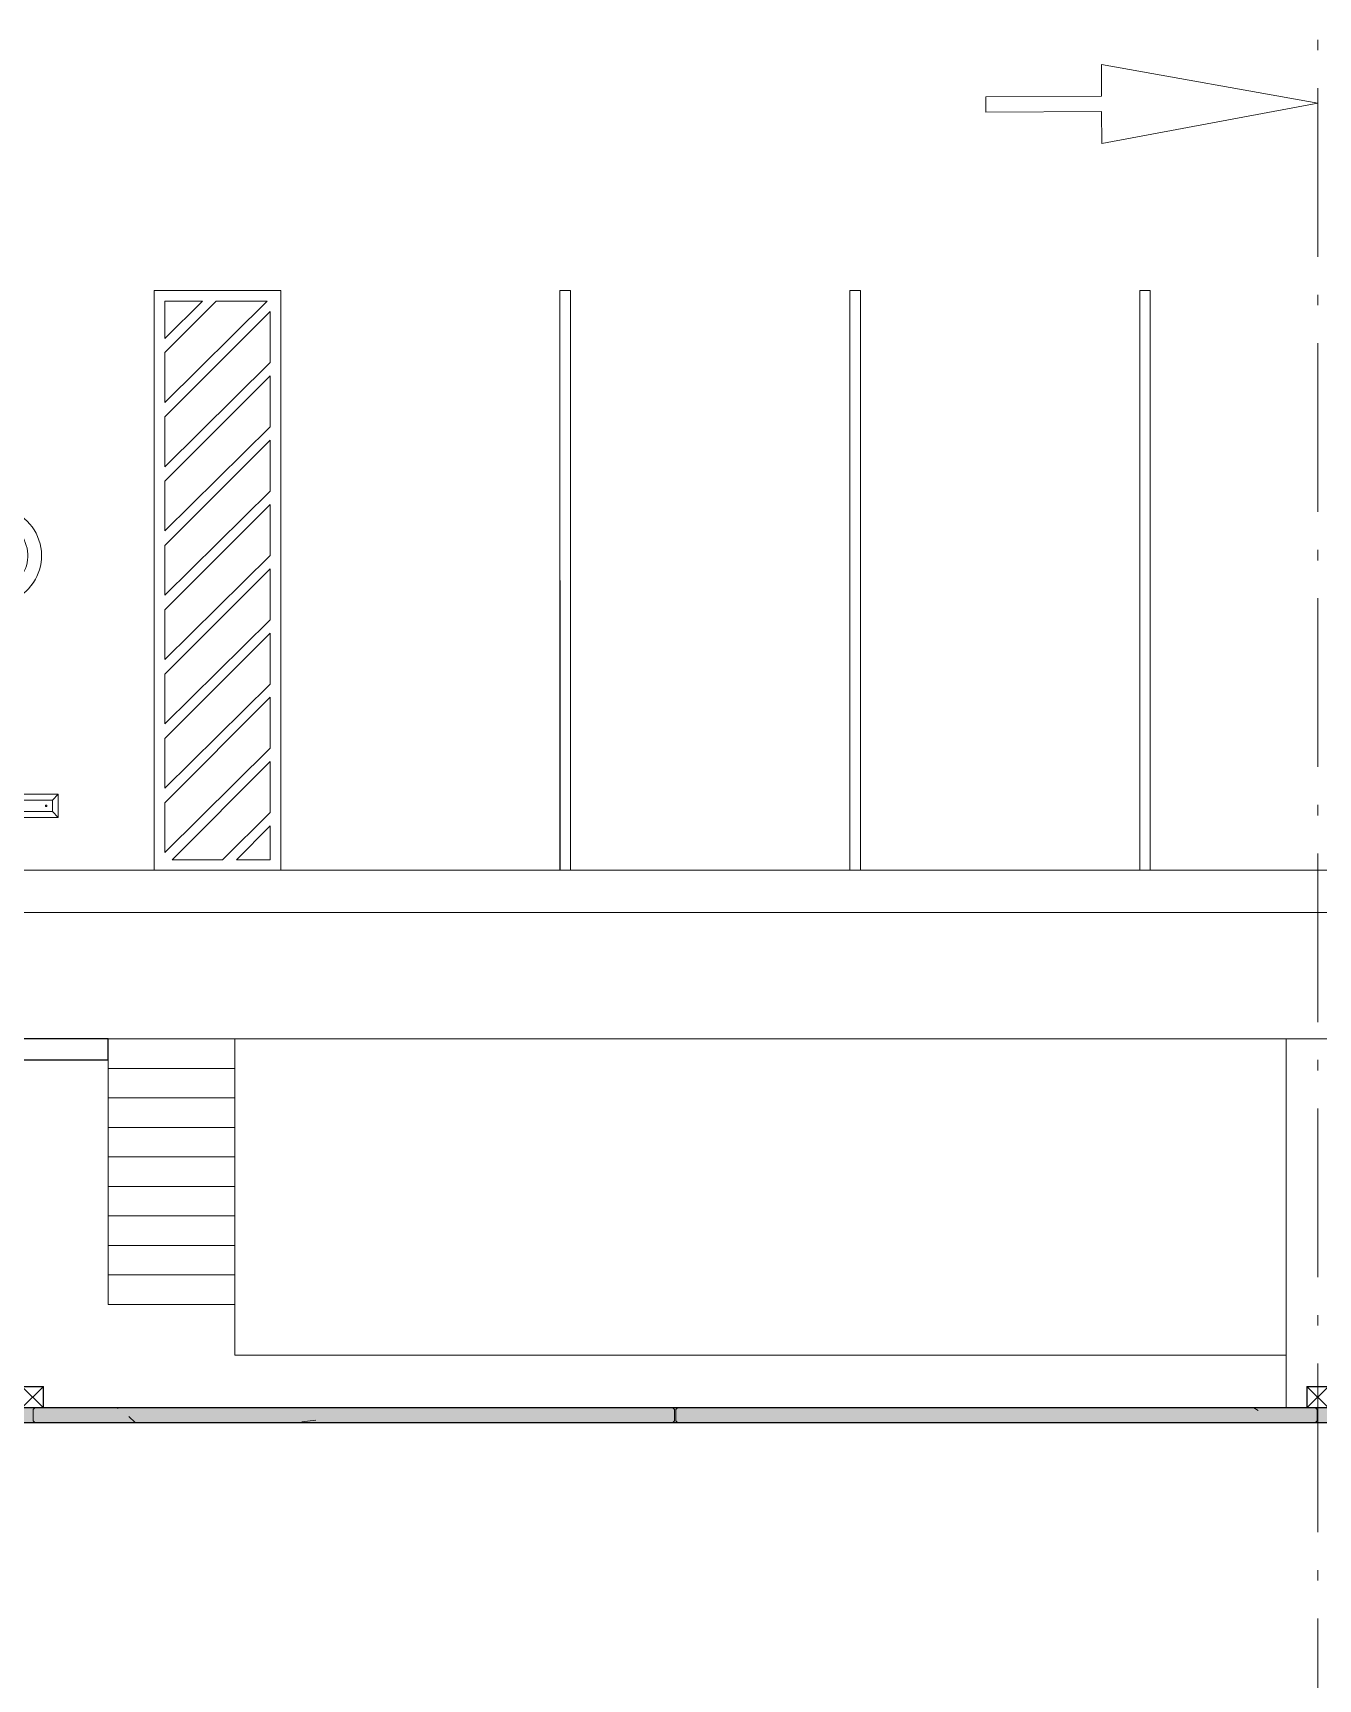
# Model space of a CAD drawing. Header units: metres. Extents: x -55 to 260, y -121 to 64.
# Drawn here: x 12.2 to 24.39, y 12.67 to 28.28 of the extents above; entities that cross this region are included whole.
import ezdxf

# ---------------------------------------------------------------- set-up
doc = ezdxf.new("R2010")
doc.units = ezdxf.units.M
doc.linetypes.add('01_Grid', pattern=[2.32, 1.6, -0.36, 0, -0.36])
for name, color, linetype, lineweight in [('0-1', 7, 'Continuous', 5), ('03EJES-1', 1, '01_Grid', 5), ('06MUR-1', 253, 'Continuous', 5), ('06MUR-2', 53, 'Continuous', 25), ('06MUREXT-1', 9, 'Continuous', 15), ('13CIVERT-1', 253, 'Continuous', 5), ('17EQAGUA-1', 253, 'Continuous', 5), ('45ESTAC-1', 253, 'Continuous', 5), ('46BANQ-1', 253, 'Continuous', 5), ('47VEGET-1', 253, 'Continuous', 5), ('70LINEA-1', 254, 'Continuous', 5), ('70LINEA-2', 1, 'Continuous', 5), ('70LINEA_0_25-1', 9, 'Continuous', 15)]:
    doc.layers.add(name, color=color, linetype=linetype, lineweight=lineweight)
pattern_1 = [(50, (0, 0), (2.914806, -0.25534), [0.3048, -3.353]), (355, (0, 0), (-0.5639, 3.05678), [0.24384, -2.682]), (100.451, (0.243, -0.0213), (2.35075, 2.801895), [0.25904, -2.849]), (46.184, (0, 0.8128), (4.336665, -0.672795), [0.4572, -5.029]), (96.636, (0.3614, 0.7567), (3.798, 3.95842), [0.38856, -4.274]), (351.184, (0, 0.813), (3.79858, 3.95859), [0.36576, -4.023]), (21, (0.4064, 0.6096), (2.425556, -1.63645), [0.3048, -3.353]), (326, (0.4064, 0.6096), (0.98876, 2.946903), [0.24384, -2.682]), (71.451, (0.6086, 0.4733), (3.414398, 1.310927), [0.25904, -2.849]), (37.5, (0, 0), (0.049559, 1.352701), [0.13411, -2.516, 0.13411, -2.589, -2.692]), (37.5, (0, 0), (0.049559, 1.352701), [-5.373, 0.13411, -2.558]), (7.5, (0, 0), (1.06888, 1.603233), [0.13411, -1.418, 0.13411, -2.455, -1.026]), (7.5, (0, 0), (1.06888, 1.603233), [-4.141, 0.13411, -0.89205]), (327.5, (-0.9063, 0), (2.1693145, -0.091976), [0.13411, -0.88189, 0.13411, -3.036, -4.206]), (327.5, (-0.9063, 0), (2.1693145, -0.091976), [-4.186, 0.13411, -4.072]), (317.5, (-1.313, 0), (2.370307, 0.40642), [0.13411, -1.187, 0.13411, -1.971, -2.987]), (317.5, (-1.313, 0), (2.370307, 0.40642), [-3.426, 0.13411, -2.853])]

# ---------------------------------------------------------------- blocks, each defined once
blk = doc.blocks.new('Downspout - Square - Downspout - Square 8_x8_-7116128-A1 _ A700')
at = {"layer": '17EQAGUA-1'}
for p, q in [((0.102, 0.203), (-0.102, 0.203)), ((-0.102, 0.203), (-0.102, 0)), ((-0.099, 0.2), (0.099, 0.2)), ((-0.099, 0.003), (-0.099, 0.2)), ((0.099, 0.2), (-0.099, 0.003)), ((-0.099, 0.2), (0.099, 0.003)), ((0.099, 0.2), (0.099, 0.003)), ((0.102, 0), (0.102, 0.203)), ((-0.102, 0), (0.102, 0)), ((0.099, 0.003), (-0.099, 0.003))]:
    blk.add_line(p, q, dxfattribs=at)
blk = doc.blocks.new('Downspout - Square - Downspout - Square 8_x8_-V34-A1 _ A700')
at = {"layer": '17EQAGUA-1'}
for p, q in [((0.102, 0.203), (-0.102, 0.203)), ((-0.102, 0.203), (-0.102, 0)), ((-0.099, 0.2), (0.099, 0.2)), ((-0.099, 0.003), (-0.099, 0.2)), ((0.099, 0.2), (-0.099, 0.003)), ((-0.099, 0.2), (0.099, 0.003)), ((0.099, 0.2), (0.099, 0.003)), ((0.102, 0), (0.102, 0.203)), ((-0.102, 0), (0.102, 0)), ((0.099, 0.003), (-0.099, 0.003))]:
    blk.add_line(p, q, dxfattribs=at)
blk = doc.blocks.new('Parking Lot - Handicap - Handicap-V208-A1 _ A700')
at = {"layer": '70LINEA-1'}
for p, q in [((14.546, 25.84), (13.346, 25.84)), ((13.346, 25.84), (13.346, 20.34)), ((14.546, 20.34), (14.546, 25.84)), ((13.446, 25.251), (13.935, 25.74)), ((14.418, 25.74), (13.446, 24.779)), ((13.446, 25.386), (13.446, 25.74)), ((13.446, 25.74), (13.803, 25.74)), ((13.803, 25.74), (13.446, 25.386)), ((13.446, 24.641), (14.446, 25.641)), ((13.935, 25.74), (14.418, 25.74)), ((14.446, 25.641), (14.446, 25.157)), ((13.446, 24.779), (13.446, 25.251)), ((14.446, 25.157), (13.446, 24.169)), ((13.446, 24.031), (14.446, 25.031)), ((14.446, 25.031), (14.446, 24.547)), ((13.446, 24.169), (13.446, 24.641)), ((14.446, 24.547), (13.446, 23.559)), ((13.446, 23.421), (14.446, 24.421)), ((14.446, 24.421), (14.446, 23.937)), ((13.446, 23.559), (13.446, 24.031)), ((14.446, 23.937), (13.446, 22.949)), ((11.817, 23.785), (11.962, 23.785)), ((13.446, 22.811), (14.446, 23.811)), ((14.446, 23.811), (14.446, 23.327)), ((11.439, 23.587), (11.439, 23.587)), ((11.324, 23.564), (11.082, 23.469)), ((11.082, 23.469), (11.13, 23.348)), ((11.469, 23.197), (11.324, 23.564)), ((11.399, 23.517), (11.491, 23.273)), ((11.13, 23.348), (11.251, 23.395)), ((11.251, 23.395), (11.38, 23.068)), ((13.446, 22.949), (13.446, 23.421)), ((14.446, 23.327), (13.446, 22.339)), ((11.973, 23.197), (11.469, 23.197)), ((12.091, 22.537), (11.973, 23.197)), ((13.446, 22.201), (14.446, 23.201)), ((14.446, 23.201), (14.446, 22.717)), ((11.38, 23.068), (11.865, 23.068)), ((11.865, 23.068), (11.887, 22.943)), ((12.044, 23.086), (12.071, 22.941)), ((12.195, 23.063), (12.195, 23.063)), ((11.887, 22.943), (11.587, 22.943)), ((11.587, 22.943), (11.587, 22.814)), ((11.587, 22.814), (11.904, 22.814)), ((11.904, 22.814), (11.939, 22.653)), ((13.446, 22.339), (13.446, 22.811)), ((14.446, 22.717), (13.446, 21.729)), ((11.855, 22.599), (11.855, 22.599)), ((13.446, 21.591), (14.446, 22.591)), ((14.446, 22.591), (14.446, 22.107)), ((12.068, 22.451), (12.068, 22.451)), ((13.446, 21.729), (13.446, 22.201)), ((14.446, 22.107), (13.446, 21.119)), ((13.446, 20.981), (14.446, 21.981)), ((14.446, 21.981), (14.446, 21.497)), ((13.446, 21.119), (13.446, 21.591)), ((14.446, 21.497), (13.446, 20.509)), ((13.515, 20.44), (14.446, 21.371)), ((14.446, 21.371), (14.446, 20.887)), ((10.656, 21.061), (12.436, 21.061)), ((10.656, 20.841), (10.656, 21.061)), ((10.656, 21.06), (10.656, 21.061)), ((10.711, 21.006), (10.656, 21.061)), ((10.656, 20.84), (10.656, 21.06)), ((10.711, 21.006), (10.711, 20.896)), ((12.381, 21.006), (10.711, 21.006)), ((10.765, 20.955), (10.763, 20.953)), ((10.776, 20.944), (10.778, 20.947)), ((12.315, 20.955), (12.313, 20.953)), ((12.326, 20.944), (12.328, 20.947)), ((12.381, 21.006), (12.436, 21.061)), ((12.381, 20.896), (12.381, 21.006)), ((12.436, 21.061), (12.436, 20.841)), ((13.446, 20.509), (13.446, 20.981)), ((10.656, 20.841), (10.711, 20.896)), ((12.436, 20.841), (10.656, 20.841)), ((10.656, 20.841), (10.656, 20.84)), ((12.436, 20.84), (10.672, 20.84)), ((10.711, 20.896), (12.381, 20.896)), ((12.381, 20.896), (12.436, 20.841)), ((12.436, 20.84), (12.436, 20.841)), ((14.446, 20.887), (13.993, 20.44)), ((14.125, 20.44), (14.446, 20.761)), ((14.446, 20.761), (14.446, 20.44)), ((13.346, 20.34), (14.546, 20.34)), ((13.993, 20.44), (13.515, 20.44)), ((14.446, 20.44), (14.125, 20.44))]:
    blk.add_line(p, q, dxfattribs=at)
for centre, major_axis, start_param, end_param in [((11.817, 23.325), (-0.378, 0.262), 2.761655, 6.459135), ((11.817, 23.325), (-0.378, 0.262), 6.137615, 6.298375), ((11.817, 23.325), (-0.271, 0.188), 2.939123, 7.046937), ((11.817, 23.325), (-0.378, 0.262), 3.083175, 3.243935), ((11.962, 22.525), (-0.107, 0.074), 5.494385, 10.128811), ((11.962, 22.525), (-0.107, 0.074), 0, 0.241072), ((11.962, 22.525), (-0.107, 0.074), 3.073221, 3.297979), ((10.771, 20.951), (-0.00616, 0.00428), 5.31895, 8.460542), ((10.771, 20.951), (-0.00616, 0.00428), 2.177357, 5.31895), ((12.321, 20.951), (-0.00616, 0.00428), 5.31895, 8.460542), ((12.321, 20.951), (-0.00616, 0.00428), 2.177357, 5.31895)]:
    blk.add_ellipse(centre, major_axis=major_axis, ratio=0.999966, start_param=start_param, end_param=end_param, dxfattribs=at)
blk = doc.blocks.new('Street Paint - Arrow - Arrow-V266-A1 _ A700')
at = {"layer": '70LINEA-1'}
for p, q in [((24.384, 27.617), (22.332, 27.985)), ((22.332, 27.985), (22.334, 27.685)), ((22.334, 27.685), (21.234, 27.679)), ((21.234, 27.679), (21.234, 27.533)), ((21.234, 27.533), (22.334, 27.54)), ((22.334, 27.539), (21.234, 27.533)), ((21.234, 27.533), (21.234, 27.533)), ((22.334, 27.54), (22.336, 27.235)), ((22.336, 27.235), (24.384, 27.617)), ((24.384, 27.617), (22.336, 27.235)), ((24.384, 27.617), (24.384, 27.617)), ((22.336, 27.235), (22.336, 27.235))]:
    blk.add_line(p, q, dxfattribs=at)
blk = doc.blocks.new('Parking Lot - Single - Single-V288-A1 _ A700')
at = {"layer": '70LINEA-1'}
for p, q in [((28.195, 25.84), (28.195, 20.34)), ((28.295, 25.84), (28.195, 25.84)), ((28.195, 25.84), (28.195, 25.84)), ((28.295, 20.34), (28.295, 25.84)), ((25.495, 20.34), (28.245, 20.34)), ((28.195, 20.34), (28.295, 20.34)), ((28.295, 20.34), (28.195, 20.34)), ((28.195, 20.34), (28.195, 20.34)), ((28.295, 20.34), (28.295, 20.34))]:
    blk.add_line(p, q, dxfattribs=at)
blk = doc.blocks.new('Parking Lot - Single - Single-V289-A1 _ A700')
at = {"layer": '70LINEA-1'}
for p, q in [((22.695, 25.84), (22.695, 20.34)), ((22.795, 25.84), (22.695, 25.84)), ((22.695, 25.84), (22.695, 25.84)), ((22.795, 20.34), (22.795, 25.84)), ((20.172, 20.34), (22.745, 20.34)), ((22.695, 20.34), (22.795, 20.34)), ((22.795, 20.34), (22.695, 20.34)), ((22.695, 20.34), (22.695, 20.34)), ((22.795, 20.34), (22.795, 20.34))]:
    blk.add_line(p, q, dxfattribs=at)
blk = doc.blocks.new('Parking Lot - Single - Single-V290-A1 _ A700')
at = {"layer": '70LINEA-1'}
for p, q in [((19.945, 25.84), (19.946, 20.34)), ((20.045, 25.84), (19.945, 25.84)), ((19.945, 20.34), (19.945, 25.84)), ((19.945, 25.84), (19.945, 25.84)), ((20.046, 20.34), (20.045, 25.84)), ((17.245, 20.34), (19.995, 20.34)), ((20.045, 20.34), (19.945, 20.34)), ((19.945, 20.34), (19.946, 20.34)), ((19.946, 20.34), (20.046, 20.34)), ((20.045, 20.34), (20.046, 20.34))]:
    blk.add_line(p, q, dxfattribs=at)
blk = doc.blocks.new('Parking Lot - Single - Single-V291-A1 _ A700')
at = {"layer": '70LINEA-1'}
for p, q in [((17.195, 25.84), (17.196, 20.34)), ((17.295, 25.84), (17.195, 25.84)), ((17.195, 20.34), (17.195, 25.84)), ((17.195, 25.84), (17.195, 25.84)), ((17.296, 20.34), (17.295, 25.84)), ((14.546, 20.34), (17.245, 20.34)), ((17.295, 20.34), (17.195, 20.34)), ((17.195, 20.34), (17.196, 20.34)), ((17.196, 20.34), (17.296, 20.34)), ((17.295, 20.34), (17.296, 20.34))]:
    blk.add_line(p, q, dxfattribs=at)
blk = doc.blocks.new('22011_AR_rvt-1-A1 _ A700')
at = {"layer": '06MUR-1'}
h = blk.add_hatch(dxfattribs=at)
h.set_pattern_fill('FP_1', color=256, style=0, pattern_type=2)
h.set_pattern_definition(pattern_1)
h.paths.add_polyline_path([(12.909, 18.539), (12.91, 18.539), (12.909, 18.739)])
h.paths.add_polyline_path([(5.71, 18.539), (5.711, 18.539), (5.71, 18.739)])
h = blk.add_hatch(dxfattribs=at)
h.set_pattern_fill('FP_1', color=256, style=0, pattern_type=2)
h.set_pattern_definition(pattern_1)
h.paths.add_polyline_path([(12.909, 18.539), (12.909, 18.739), (5.711, 18.739), (5.711, 18.539), (11.974, 18.539)])
h = blk.add_hatch(dxfattribs=at)
h.set_pattern_fill('FP_1', color=256, style=0, pattern_type=2)
h.set_pattern_definition(pattern_1)
h.paths.add_polyline_path([(12.909, 18.538), (12.909, 18.539), (11.974, 18.538)])
h = blk.add_hatch(dxfattribs=at)
h.set_pattern_fill('FP_1', color=256, style=0, pattern_type=2)
h.set_pattern_definition(pattern_1)
h.paths.add_polyline_path([(177.18, 15.099), (177.18, 15.239), (125.606, 15.239), (125.606, 15.099), (176.822, 15.099)])
h.paths.add_polyline_path([(122.9, 15.099), (124.33, 15.099), (124.33, 15.239), (58.55, 15.239), (58.55, 15.099), (121.359, 15.099)])
h.paths.add_polyline_path([(56.652, 15.099), (57.274, 15.099), (57.274, 15.239), (5.7, 15.239), (5.7, 15.099), (55.112, 15.099)])
at = {"layer": '70LINEA-2'}
h = blk.add_hatch(dxfattribs=at)
h.set_pattern_fill('FP_1', color=256, style=0, pattern_type=2)
h.set_pattern_definition(pattern_1)
h.paths.add_polyline_path([(18.266, 15.099), (18.282, 15.115), (18.282, 15.224), (18.266, 15.239), (12.214, 15.239), (12.198, 15.224), (12.198, 15.115), (12.214, 15.099), (16.596, 15.099)])
h = blk.add_hatch(dxfattribs=at)
h.set_pattern_fill('FP_1', color=256, style=0, pattern_type=2)
h.set_pattern_definition(pattern_1)
h.paths.add_polyline_path([(24.362, 15.099), (24.378, 15.115), (24.378, 15.224), (24.362, 15.239), (18.31, 15.239), (18.294, 15.224), (18.294, 15.115), (18.31, 15.099), (24.299, 15.099)])
at = {"layer": '06MUR-2'}
for p, q in [((12.909, 18.739), (5.711, 18.739)), ((12.909, 18.539), (12.909, 18.739)), ((12.909, 18.539), (5.711, 18.539)), ((12.91, 18.539), (12.909, 18.539)), ((12.909, 18.538), (12.909, 18.539)), ((12.909, 18.538), (12.91, 18.538)), ((12.91, 18.538), (12.91, 18.539)), ((57.274, 15.239), (5.7, 15.239)), ((5.7, 15.099), (57.274, 15.099))]:
    blk.add_line(p, q, dxfattribs=at)
at = {"layer": '06MUREXT-1'}
for p, q in [((12.91, 18.74), (5.71, 18.74)), ((12.91, 18.739), (12.91, 18.74)), ((12.91, 18.539), (12.91, 18.739)), ((5.71, 18.538), (12.91, 18.538)), ((12.91, 18.538), (12.91, 18.539)), ((24.282, 15.24), (12.294, 15.24)), ((5.7, 15.098), (57.275, 15.098))]:
    blk.add_line(p, q, dxfattribs=at)
at = {"layer": '13CIVERT-1'}
for p, q in [((14.11, 18.74), (12.91, 18.74)), ((14.11, 18.74), (12.91, 18.74)), ((14.11, 18.74), (14.11, 18.46)), ((14.11, 18.46), (12.91, 18.46)), ((14.11, 18.46), (12.91, 18.46)), ((14.11, 18.46), (14.11, 18.18)), ((14.11, 18.18), (12.91, 18.18)), ((14.11, 18.18), (12.91, 18.18)), ((14.11, 18.18), (14.11, 17.9)), ((14.11, 17.9), (12.91, 17.9)), ((14.11, 17.9), (12.91, 17.9)), ((14.11, 17.9), (14.11, 17.62)), ((14.11, 17.62), (12.91, 17.62)), ((14.11, 17.62), (12.91, 17.62)), ((14.11, 17.62), (14.11, 17.34)), ((14.11, 17.34), (12.91, 17.34)), ((14.11, 17.34), (12.91, 17.34)), ((14.11, 17.34), (14.11, 17.06)), ((14.11, 17.06), (12.91, 17.06)), ((14.11, 17.06), (12.91, 17.06)), ((14.11, 17.06), (14.11, 16.78)), ((14.11, 16.78), (12.91, 16.78)), ((14.11, 16.78), (12.91, 16.78)), ((14.11, 16.78), (14.11, 16.5)), ((14.11, 16.5), (12.91, 16.5)), ((14.11, 16.5), (12.91, 16.5)), ((14.11, 16.5), (14.11, 16.22)), ((14.11, 16.22), (12.91, 16.22))]:
    blk.add_line(p, q, dxfattribs=at)
at = {"layer": '46BANQ-1'}
for p, q in [((24.084, 18.74), (14.11, 18.74)), ((24.084, 18.74), (24.084, 15.74)), ((12.91, 18.538), (12.91, 16.22)), ((12.91, 16.22), (14.11, 16.22)), ((14.11, 16.22), (14.11, 15.74)), ((14.11, 15.74), (24.084, 15.74)), ((24.084, 15.74), (14.11, 15.74)), ((24.084, 15.74), (24.084, 15.24))]:
    blk.add_line(p, q, dxfattribs=at)
at = {"layer": '70LINEA-1'}
for p, q in [((13.346, 20.34), (10.172, 20.34)), ((20.172, 20.34), (14.546, 20.34)), ((30.172, 20.34), (20.172, 20.34)), ((0.646, 19.94), (28.045, 19.94)), ((28.045, 18.74), (14.11, 18.74))]:
    blk.add_line(p, q, dxfattribs=at)
at = {"layer": '70LINEA_0_25-1'}
for p, q in [((12.214, 15.239), (12.198, 15.224)), ((12.198, 15.224), (12.198, 15.115)), ((12.214, 15.24), (12.214, 15.239)), ((18.266, 15.239), (12.214, 15.239)), ((12.214, 15.239), (18.266, 15.239)), ((18.266, 15.24), (12.294, 15.24)), ((18.266, 15.239), (18.266, 15.24)), ((18.282, 15.224), (18.266, 15.239)), ((18.282, 15.115), (18.282, 15.224)), ((18.31, 15.239), (18.294, 15.224)), ((18.294, 15.224), (18.294, 15.115)), ((24.282, 15.24), (18.31, 15.24)), ((18.31, 15.24), (18.31, 15.239)), ((24.362, 15.239), (18.31, 15.239)), ((18.31, 15.239), (24.362, 15.239)), ((24.362, 15.239), (24.362, 15.24)), ((24.378, 15.224), (24.362, 15.239)), ((24.378, 15.115), (24.378, 15.224)), ((12.198, 15.115), (12.214, 15.099)), ((12.214, 15.099), (18.266, 15.099)), ((18.266, 15.099), (12.214, 15.099)), ((12.214, 15.099), (12.214, 15.098)), ((12.214, 15.098), (18.266, 15.098)), ((18.266, 15.099), (18.282, 15.115)), ((18.266, 15.098), (18.266, 15.099)), ((18.294, 15.115), (18.31, 15.099)), ((18.31, 15.099), (24.362, 15.099)), ((24.362, 15.099), (18.31, 15.099)), ((18.31, 15.099), (18.31, 15.098)), ((18.31, 15.098), (24.362, 15.098)), ((24.362, 15.099), (24.378, 15.115)), ((24.362, 15.098), (24.362, 15.099))]:
    blk.add_line(p, q, dxfattribs=at)
at = {"layer": '17EQAGUA-1'}
for name, p in [('Downspout - Square - Downspout - Square 8_x8_-7116128-A1 _ A700', (12.192, 15.24)), ('Downspout - Square - Downspout - Square 8_x8_-V34-A1 _ A700', (24.384, 15.24))]:
    blk.add_blockref(name, p, dxfattribs=at)
at = {"layer": '45ESTAC-1'}
for name, p in [('Parking Lot - Handicap - Handicap-V208-A1 _ A700', (0, 0)), ('Parking Lot - Single - Single-V291-A1 _ A700', (0, 0)), ('Parking Lot - Single - Single-V290-A1 _ A700', (0, 0)), ('Parking Lot - Single - Single-V289-A1 _ A700', (0, 0)), ('Parking Lot - Single - Single-V288-A1 _ A700', (-2.75, 0))]:
    blk.add_blockref(name, p, dxfattribs=at)
at = {"layer": '47VEGET-1'}
blk.add_blockref('Street Paint - Arrow - Arrow-V266-A1 _ A700', (0, 0), dxfattribs=at)
blk = doc.blocks.new('Downspout - Square - Downspout - Square 8_x8_-V436-A1 _ A700')
at = {"layer": '17EQAGUA-1'}
for p, q in [((0.102, 0.203), (-0.102, 0.203)), ((-0.102, 0.203), (-0.102, 0)), ((-0.099, 0.2), (0.099, 0.2)), ((-0.099, 0.003), (-0.099, 0.2)), ((0.099, 0.2), (-0.099, 0.003)), ((-0.099, 0.2), (0.099, 0.003)), ((0.099, 0.2), (0.099, 0.003)), ((0.102, 0), (0.102, 0.203)), ((-0.102, 0), (0.102, 0)), ((0.099, 0.003), (-0.099, 0.003))]:
    blk.add_line(p, q, dxfattribs=at)
blk = doc.blocks.new('Parking Lot - Handicap - Handicap-V605-A1 _ A700')
at = {"layer": '70LINEA-1'}
for p, q in [((14.546, 25.84), (13.346, 25.84)), ((13.346, 25.84), (13.346, 20.34)), ((14.546, 20.34), (14.546, 25.84)), ((13.446, 25.251), (13.935, 25.74)), ((14.418, 25.74), (13.446, 24.779)), ((13.446, 25.386), (13.446, 25.74)), ((13.446, 25.74), (13.803, 25.74)), ((13.803, 25.74), (13.446, 25.386)), ((13.446, 24.641), (14.446, 25.641)), ((13.935, 25.74), (14.418, 25.74)), ((14.446, 25.641), (14.446, 25.157)), ((13.446, 24.779), (13.446, 25.251)), ((14.446, 25.157), (13.446, 24.169)), ((13.446, 24.031), (14.446, 25.031)), ((14.446, 25.031), (14.446, 24.547)), ((13.446, 24.169), (13.446, 24.641)), ((14.446, 24.547), (13.446, 23.559)), ((13.446, 23.421), (14.446, 24.421)), ((14.446, 24.421), (14.446, 23.937)), ((13.446, 23.559), (13.446, 24.031)), ((14.446, 23.937), (13.446, 22.949)), ((11.817, 23.785), (11.962, 23.785)), ((13.446, 22.811), (14.446, 23.811)), ((14.446, 23.811), (14.446, 23.327)), ((11.439, 23.587), (11.439, 23.587)), ((11.324, 23.564), (11.082, 23.469)), ((11.082, 23.469), (11.13, 23.348)), ((11.469, 23.197), (11.324, 23.564)), ((11.399, 23.517), (11.491, 23.273)), ((11.13, 23.348), (11.251, 23.395)), ((11.251, 23.395), (11.38, 23.068)), ((13.446, 22.949), (13.446, 23.421)), ((14.446, 23.327), (13.446, 22.339)), ((11.973, 23.197), (11.469, 23.197)), ((12.091, 22.537), (11.973, 23.197)), ((13.446, 22.201), (14.446, 23.201)), ((14.446, 23.201), (14.446, 22.717)), ((11.38, 23.068), (11.865, 23.068)), ((11.865, 23.068), (11.887, 22.943)), ((12.044, 23.086), (12.071, 22.941)), ((12.195, 23.063), (12.195, 23.063)), ((11.887, 22.943), (11.587, 22.943)), ((11.587, 22.943), (11.587, 22.814)), ((11.587, 22.814), (11.904, 22.814)), ((11.904, 22.814), (11.939, 22.653)), ((13.446, 22.339), (13.446, 22.811)), ((14.446, 22.717), (13.446, 21.729)), ((11.855, 22.599), (11.855, 22.599)), ((13.446, 21.591), (14.446, 22.591)), ((14.446, 22.591), (14.446, 22.107)), ((12.068, 22.451), (12.068, 22.451)), ((13.446, 21.729), (13.446, 22.201)), ((14.446, 22.107), (13.446, 21.119)), ((13.446, 20.981), (14.446, 21.981)), ((14.446, 21.981), (14.446, 21.497)), ((13.446, 21.119), (13.446, 21.591)), ((14.446, 21.497), (13.446, 20.509)), ((13.515, 20.44), (14.446, 21.371)), ((14.446, 21.371), (14.446, 20.887)), ((10.656, 21.061), (12.436, 21.061)), ((10.656, 20.841), (10.656, 21.061)), ((10.656, 21.06), (10.656, 21.061)), ((10.711, 21.006), (10.656, 21.061)), ((10.656, 20.84), (10.656, 21.06)), ((10.711, 21.006), (10.711, 20.896)), ((12.381, 21.006), (10.711, 21.006)), ((10.765, 20.955), (10.763, 20.953)), ((10.776, 20.944), (10.778, 20.947)), ((12.315, 20.955), (12.313, 20.953)), ((12.326, 20.944), (12.328, 20.947)), ((12.381, 21.006), (12.436, 21.061)), ((12.381, 20.896), (12.381, 21.006)), ((12.436, 21.061), (12.436, 20.841)), ((13.446, 20.509), (13.446, 20.981)), ((10.656, 20.841), (10.711, 20.896)), ((12.436, 20.841), (10.656, 20.841)), ((10.656, 20.841), (10.656, 20.84)), ((12.436, 20.84), (10.672, 20.84)), ((10.711, 20.896), (12.381, 20.896)), ((12.381, 20.896), (12.436, 20.841)), ((12.436, 20.84), (12.436, 20.841)), ((14.446, 20.887), (13.993, 20.44)), ((14.125, 20.44), (14.446, 20.761)), ((14.446, 20.761), (14.446, 20.44)), ((13.346, 20.34), (14.546, 20.34)), ((13.993, 20.44), (13.515, 20.44)), ((14.446, 20.44), (14.125, 20.44))]:
    blk.add_line(p, q, dxfattribs=at)
for centre, major_axis, start_param, end_param in [((11.817, 23.325), (-0.378, 0.262), 2.761655, 6.459135), ((11.817, 23.325), (-0.378, 0.262), 6.137615, 6.298375), ((11.817, 23.325), (-0.271, 0.188), 2.939123, 7.046937), ((11.817, 23.325), (-0.378, 0.262), 3.083175, 3.243935), ((11.962, 22.525), (-0.107, 0.074), 5.494385, 10.128811), ((11.962, 22.525), (-0.107, 0.074), 0, 0.241072), ((11.962, 22.525), (-0.107, 0.074), 3.073221, 3.297979), ((10.771, 20.951), (-0.00616, 0.00428), 5.31895, 8.460542), ((10.771, 20.951), (-0.00616, 0.00428), 2.177357, 5.31895), ((12.321, 20.951), (-0.00616, 0.00428), 5.31895, 8.460542), ((12.321, 20.951), (-0.00616, 0.00428), 2.177357, 5.31895)]:
    blk.add_ellipse(centre, major_axis=major_axis, ratio=0.999966, start_param=start_param, end_param=end_param, dxfattribs=at)
blk = doc.blocks.new('22011_AR_rvt-2-A1 _ A700')
at = {"layer": '06MUR-1'}
h = blk.add_hatch(dxfattribs=at)
h.set_pattern_fill('FP_1', color=256, style=0, pattern_type=2)
h.set_pattern_definition(pattern_1)
h.paths.add_polyline_path([(12.909, 18.539), (12.909, 18.739), (5.711, 18.739), (5.711, 18.539), (11.974, 18.539)])
h = blk.add_hatch(dxfattribs=at)
h.set_pattern_fill('FP_1', color=256, style=0, pattern_type=2)
h.set_pattern_definition(pattern_1)
h.paths.add_polyline_path([(12.909, 18.538), (12.909, 18.539), (11.974, 18.538)])
h = blk.add_hatch(dxfattribs=at)
h.set_pattern_fill('FP_1', color=256, style=0, pattern_type=2)
h.set_pattern_definition(pattern_1)
h.paths.add_polyline_path([(177.18, 15.099), (177.18, 15.239), (125.606, 15.239), (125.606, 15.099), (176.822, 15.099)])
h.paths.add_polyline_path([(122.9, 15.099), (124.33, 15.099), (124.33, 15.239), (58.55, 15.239), (58.55, 15.099), (121.359, 15.099)])
h.paths.add_polyline_path([(56.652, 15.099), (57.274, 15.099), (57.274, 15.239), (5.7, 15.239), (5.7, 15.099), (55.112, 15.099)])
at = {"layer": '70LINEA-2'}
h = blk.add_hatch(dxfattribs=at)
h.set_pattern_fill('FP_1', color=256, style=0, pattern_type=2)
h.set_pattern_definition(pattern_1)
h.paths.add_polyline_path([(18.266, 15.099), (18.282, 15.115), (18.282, 15.224), (18.266, 15.239), (12.214, 15.239), (12.198, 15.224), (12.198, 15.115), (12.214, 15.099), (16.596, 15.099)])
h = blk.add_hatch(dxfattribs=at)
h.set_pattern_fill('FP_1', color=256, style=0, pattern_type=2)
h.set_pattern_definition(pattern_1)
h.paths.add_polyline_path([(24.362, 15.099), (24.378, 15.115), (24.378, 15.224), (24.362, 15.239), (18.31, 15.239), (18.294, 15.224), (18.294, 15.115), (18.31, 15.099), (24.299, 15.099)])
at = {"layer": '06MUR-2'}
for p, q in [((12.909, 18.739), (5.711, 18.739)), ((12.909, 18.539), (12.909, 18.739)), ((12.909, 18.539), (5.711, 18.539)), ((12.91, 18.539), (12.909, 18.539)), ((12.909, 18.538), (12.909, 18.539)), ((12.909, 18.538), (12.91, 18.538)), ((12.91, 18.538), (12.91, 18.539)), ((57.274, 15.239), (5.7, 15.239)), ((5.7, 15.099), (57.274, 15.099))]:
    blk.add_line(p, q, dxfattribs=at)
at = {"layer": '06MUREXT-1'}
for p, q in [((12.91, 18.74), (5.71, 18.74)), ((12.91, 18.739), (12.91, 18.74)), ((12.91, 18.539), (12.91, 18.739)), ((5.71, 18.538), (12.91, 18.538)), ((12.91, 18.538), (12.91, 18.539)), ((24.282, 15.24), (12.294, 15.24)), ((5.7, 15.098), (57.275, 15.098))]:
    blk.add_line(p, q, dxfattribs=at)
at = {"layer": '13CIVERT-1'}
for p, q in [((14.11, 18.74), (12.91, 18.74)), ((14.11, 18.74), (12.91, 18.74)), ((14.11, 18.74), (14.11, 18.46)), ((14.11, 18.46), (12.91, 18.46)), ((14.11, 18.46), (12.91, 18.46)), ((14.11, 18.46), (14.11, 18.18)), ((14.11, 18.18), (12.91, 18.18)), ((14.11, 18.18), (12.91, 18.18)), ((14.11, 18.18), (14.11, 17.9)), ((14.11, 17.9), (12.91, 17.9)), ((14.11, 17.9), (12.91, 17.9)), ((14.11, 17.9), (14.11, 17.62)), ((14.11, 17.62), (12.91, 17.62)), ((14.11, 17.62), (12.91, 17.62)), ((14.11, 17.62), (14.11, 17.34)), ((14.11, 17.34), (12.91, 17.34)), ((14.11, 17.34), (12.91, 17.34)), ((14.11, 17.34), (14.11, 17.06)), ((14.11, 17.06), (12.91, 17.06)), ((14.11, 17.06), (12.91, 17.06)), ((14.11, 17.06), (14.11, 16.78)), ((14.11, 16.78), (12.91, 16.78)), ((14.11, 16.78), (12.91, 16.78)), ((14.11, 16.78), (14.11, 16.5)), ((14.11, 16.5), (12.91, 16.5)), ((14.11, 16.5), (12.91, 16.5)), ((14.11, 16.5), (14.11, 16.22)), ((14.11, 16.22), (12.91, 16.22))]:
    blk.add_line(p, q, dxfattribs=at)
at = {"layer": '46BANQ-1'}
for p, q in [((24.084, 18.74), (14.11, 18.74)), ((24.084, 18.74), (24.084, 15.74)), ((12.91, 18.538), (12.91, 16.22)), ((12.91, 16.22), (14.11, 16.22)), ((14.11, 16.22), (14.11, 15.74)), ((14.11, 15.74), (24.084, 15.74)), ((24.084, 15.74), (14.11, 15.74)), ((24.084, 15.74), (24.084, 15.24))]:
    blk.add_line(p, q, dxfattribs=at)
at = {"layer": '70LINEA-1'}
for p, q in [((13.346, 20.34), (10.172, 20.34)), ((20.172, 20.34), (14.546, 20.34)), ((30.172, 20.34), (20.172, 20.34)), ((0.646, 19.94), (28.045, 19.94)), ((28.045, 18.74), (14.11, 18.74))]:
    blk.add_line(p, q, dxfattribs=at)
at = {"layer": '70LINEA_0_25-1'}
for p, q in [((12.214, 15.239), (12.198, 15.224)), ((12.198, 15.224), (12.198, 15.115)), ((12.214, 15.24), (12.214, 15.239)), ((18.266, 15.239), (12.214, 15.239)), ((12.214, 15.239), (18.266, 15.239)), ((18.266, 15.24), (12.294, 15.24)), ((18.266, 15.239), (18.266, 15.24)), ((18.282, 15.224), (18.266, 15.239)), ((18.282, 15.115), (18.282, 15.224)), ((18.31, 15.239), (18.294, 15.224)), ((18.294, 15.224), (18.294, 15.115)), ((24.282, 15.24), (18.31, 15.24)), ((18.31, 15.24), (18.31, 15.239)), ((24.362, 15.239), (18.31, 15.239)), ((18.31, 15.239), (24.362, 15.239)), ((24.362, 15.239), (24.362, 15.24)), ((24.378, 15.224), (24.362, 15.239)), ((24.378, 15.115), (24.378, 15.224)), ((12.198, 15.115), (12.214, 15.099)), ((12.214, 15.099), (18.266, 15.099)), ((18.266, 15.099), (12.214, 15.099)), ((12.214, 15.099), (12.214, 15.098)), ((12.214, 15.098), (18.266, 15.098)), ((18.266, 15.099), (18.282, 15.115)), ((18.266, 15.098), (18.266, 15.099)), ((18.294, 15.115), (18.31, 15.099)), ((18.31, 15.099), (24.362, 15.099)), ((24.362, 15.099), (18.31, 15.099)), ((18.31, 15.099), (18.31, 15.098)), ((18.31, 15.098), (24.362, 15.098)), ((24.362, 15.099), (24.378, 15.115)), ((24.362, 15.098), (24.362, 15.099))]:
    blk.add_line(p, q, dxfattribs=at)
at = {"layer": '17EQAGUA-1'}
for name, p in [('Downspout - Square - Downspout - Square 8_x8_-7116128-A1 _ A700', (12.192, 15.24)), ('Downspout - Square - Downspout - Square 8_x8_-V436-A1 _ A700', (24.384, 15.24))]:
    blk.add_blockref(name, p, dxfattribs=at)
at = {"layer": '45ESTAC-1'}
for name, p in [('Parking Lot - Handicap - Handicap-V605-A1 _ A700', (0, 0)), ('Parking Lot - Single - Single-V291-A1 _ A700', (0, 0)), ('Parking Lot - Single - Single-V290-A1 _ A700', (0, 0)), ('Parking Lot - Single - Single-V289-A1 _ A700', (0, 0)), ('Parking Lot - Single - Single-V288-A1 _ A700', (-2.75, 0))]:
    blk.add_blockref(name, p, dxfattribs=at)
at = {"layer": '47VEGET-1'}
blk.add_blockref('Street Paint - Arrow - Arrow-V266-A1 _ A700', (0, 0), dxfattribs=at)

msp = doc.modelspace()

# ---------------------------------------------------------------- linework, layer by layer
at = {"layer": '03EJES-1'}
for p, q in [((24.384, -60.96), (24.384, 60.3168)), ((255.455, 15.241), (-51.4051, 15.241))]:
    msp.add_line(p, q, dxfattribs=at)

# ---------------------------------------------------------------- block references
at = {"layer": '0-1'}
for name in ['22011_AR_rvt-2-A1 _ A700', '22011_AR_rvt-1-A1 _ A700']:
    msp.add_blockref(name, (0, 0), dxfattribs=at)

doc.saveas('drawing.dxf')
